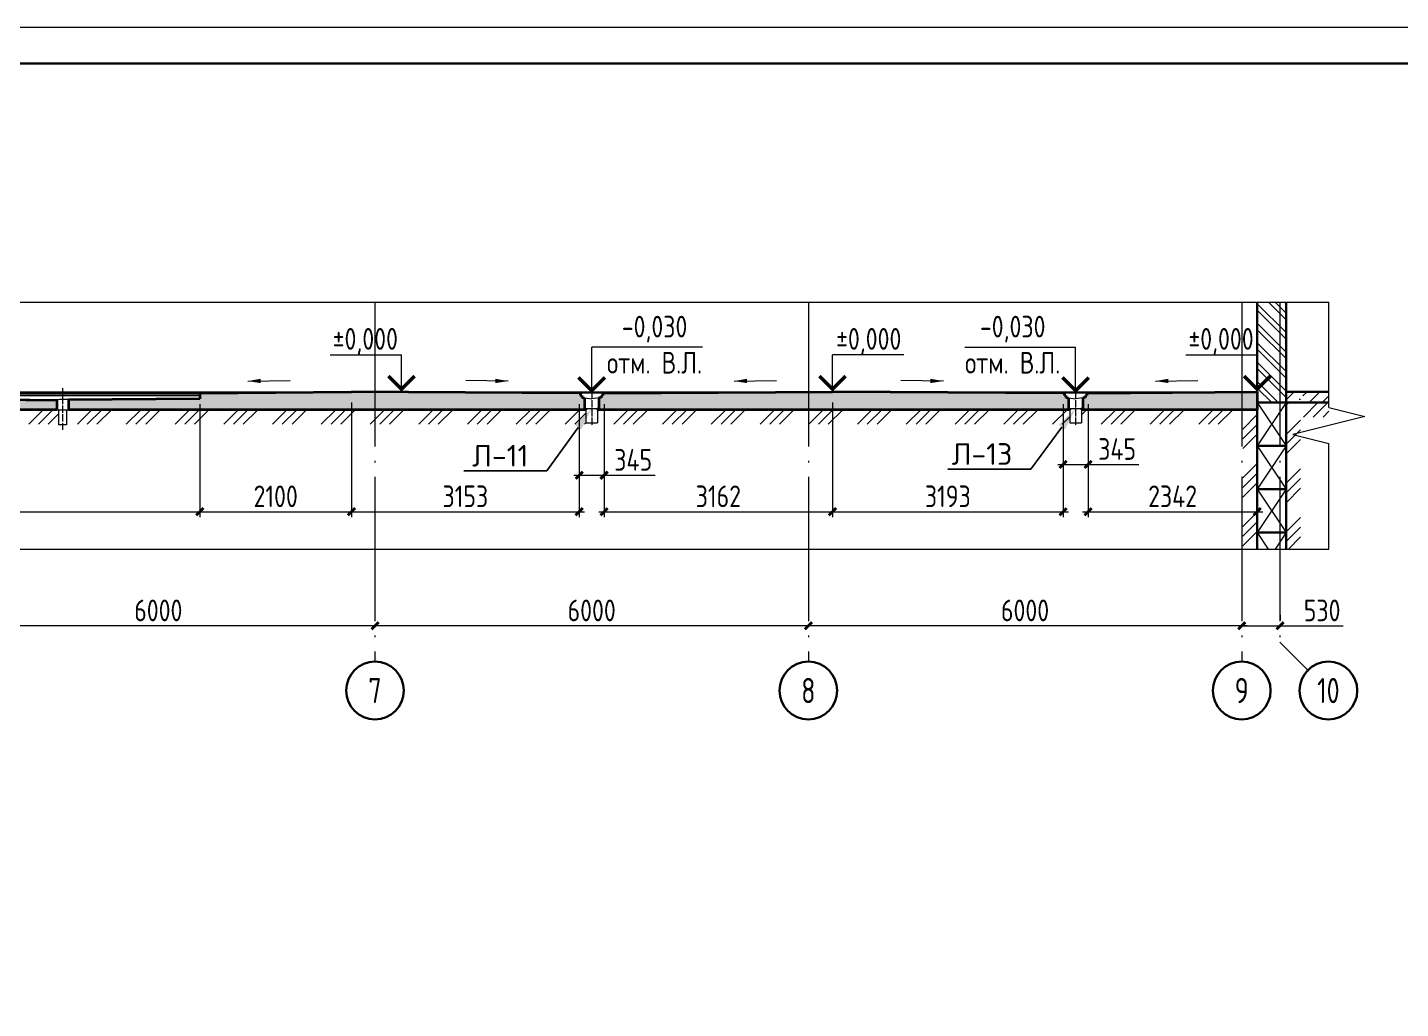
# Model space of a CAD drawing. Extents: x -965262 to 1142518, y -357520 to 71675.
# Drawn here: x 222787 to 241798, y -194279 to -180688 of the extents above; entities that cross this region are included whole.
import ezdxf
from ezdxf import colors
from ezdxf.entities.mleader import LeaderData, LeaderLine
from ezdxf.math import Vec2, Vec3

# ---------------------------------------------------------------- set-up
doc = ezdxf.new("R2010")
doc.units = 0
doc.header["$LTSCALE"] = 10
doc.linetypes.add('DOTE', pattern=[2.42, 2, -0.2, 0.02, -0.2])
doc.layers.get('0').update_dxf_attribs({"linetype": 'CONTINUOUS', "lineweight": 30})
doc.layers.get('Defpoints').update_dxf_attribs({"linetype": 'CONTINUOUS'})
doc.layers.add('DOTE', color=7, linetype='DOTE', lineweight=9)
doc.layers.add('полы', color=3, linetype='CONTINUOUS', lineweight=35)
doc.styles.add('GOST 2.304', font='isocpeur.ttf', dxfattribs={"width": 0.75, "height": 250})
doc.styles.get("Standard").update_dxf_attribs({"font": 'isocpeur.ttf', "height": 300})
doc.styles.add('ГОСТ 2м', font='isocpeur.ttf', dxfattribs={"width": 0.8, "height": 250})
doc.dimstyles.new('ГОСТ 2м', dxfattribs={"dimtxt": 250, "dimasz": 100, "dimexe": 75, "dimexo": 150, "dimgap": 62.5, "dimtad": 1, "dimdec": 0, "dimtxsty": 'ГОСТ 2м', "dimblk": 'ARCHTICK', "dimcen": 150, "dimdle": 75, "dimclrd": 256, "dimclre": 256, "dimclrt": 256, "dimadec": 0, "dimazin": 0, "dimtfac": 1, "dimtdec": 0, "dimtmove": 0, "dimatfit": 3, "dimldrblk": 'OBLIQUE', "dimfxl": 1, "dimlwd": 15, "dimlwe": 15, "dimarcsym": 0})

# ---------------------------------------------------------------- blocks, each defined once
blk = doc.blocks.new('_ArchTick')
at = {"color": 0, "linetype": 'ByBlock', "lineweight": 0, "const_width": 0.4}
blk.add_lwpolyline([(-0.5, -0.5), (0.5, 0.5)], dxfattribs=at)
blk = doc.blocks.new('*D1515')
at = {"lineweight": 15, "transparency": 16777216}
for p, q in [((233599, -188826), (233599, -188901)), ((239599, -188826), (239599, -188901)), ((239674, -188976), (233524, -188976))]:
    blk.add_line(p, q, dxfattribs=at)
at = {"layer": 'Defpoints', "color": 0, "lineweight": 15, "transparency": 16777216}
for p in [(233599, -188976), (233599, -188976), (239599, -188976)]:
    blk.add_point(p, dxfattribs=at)
at = {"lineweight": 15, "transparency": 16777216, "xscale": 100, "yscale": 100, "zscale": 100, "rotation": 180}
blk.add_blockref('_ArchTick', (233599, -188976), dxfattribs=at)
at = {"lineweight": 15, "transparency": 16777216, "xscale": 100, "yscale": 100, "zscale": 100}
blk.add_blockref('_ArchTick', (239599, -188976), dxfattribs=at)
at = {"lineweight": 15, "transparency": 16777216, "insert": (236599, -188764), "char_height": 250, "attachment_point": 5, "style": 'ГОСТ 2м'}
blk.add_mtext('{\\H1.2x;6000}', dxfattribs=at)
blk = doc.blocks.new('_Oblique')
at = {"color": 0, "linetype": 'ByBlock', "lineweight": -2}
blk.add_line((-0.5, -0.5), (0.5, 0.5), dxfattribs=at)
blk = doc.blocks.new('*D1516')
at = {"lineweight": 15, "transparency": 16777216}
for p, q in [((227599, -188826), (227599, -188901)), ((233599, -188826), (233599, -188901)), ((233674, -188976), (227524, -188976))]:
    blk.add_line(p, q, dxfattribs=at)
at = {"layer": 'Defpoints', "color": 0, "lineweight": 15, "transparency": 16777216}
for p in [(227599, -188976), (227599, -188976), (233599, -188976)]:
    blk.add_point(p, dxfattribs=at)
at = {"lineweight": 15, "transparency": 16777216, "xscale": 100, "yscale": 100, "zscale": 100, "rotation": 180}
blk.add_blockref('_ArchTick', (227599, -188976), dxfattribs=at)
at = {"lineweight": 15, "transparency": 16777216, "xscale": 100, "yscale": 100, "zscale": 100}
blk.add_blockref('_ArchTick', (233599, -188976), dxfattribs=at)
at = {"lineweight": 15, "transparency": 16777216, "insert": (230599, -188764), "char_height": 250, "attachment_point": 5, "style": 'ГОСТ 2м'}
blk.add_mtext('{\\H1.2x;6000}', dxfattribs=at)
blk = doc.blocks.new('*D1517')
at = {"lineweight": 15, "transparency": 16777216}
for p, q in [((221599, -188826), (221599, -188901)), ((227599, -188826), (227599, -188901)), ((227674, -188976), (221524, -188976))]:
    blk.add_line(p, q, dxfattribs=at)
at = {"layer": 'Defpoints', "color": 0, "lineweight": 15, "transparency": 16777216}
for p in [(221599, -188976, -3260), (221599, -188976), (227599, -188976)]:
    blk.add_point(p, dxfattribs=at)
at = {"lineweight": 15, "transparency": 16777216, "xscale": 100, "yscale": 100, "zscale": 100, "rotation": 180}
blk.add_blockref('_ArchTick', (221599, -188976), dxfattribs=at)
at = {"lineweight": 15, "transparency": 16777216, "xscale": 100, "yscale": 100, "zscale": 100}
blk.add_blockref('_ArchTick', (227599, -188976), dxfattribs=at)
at = {"lineweight": 15, "transparency": 16777216, "insert": (224599, -188764), "char_height": 250, "attachment_point": 5, "style": 'ГОСТ 2м'}
blk.add_mtext('{\\H1.2x;6000}', dxfattribs=at)
blk = doc.blocks.new('*D1524')
at = {"lineweight": 15, "transparency": 16777216}
for p, q in [((239599, -188826), (239599, -188901)), ((240129, -188826), (240129, -188901)), ((239599, -188976), (240204, -188976)), ((240129, -188976), (241003, -188976))]:
    blk.add_line(p, q, dxfattribs=at)
at = {"layer": 'Defpoints', "color": 0, "lineweight": 15, "transparency": 16777216}
for p in [(239599, -188976), (239599, -188976), (240129, -188976)]:
    blk.add_point(p, dxfattribs=at)
at = {"lineweight": 15, "transparency": 16777216, "xscale": 100, "yscale": 100, "zscale": 100, "rotation": 180}
blk.add_blockref('_ArchTick', (239599, -188976), dxfattribs=at)
at = {"lineweight": 15, "transparency": 16777216, "xscale": 100, "yscale": 100, "zscale": 100}
blk.add_blockref('_ArchTick', (240129, -188976), dxfattribs=at)
at = {"lineweight": 15, "transparency": 16777216, "insert": (240712, -188764), "char_height": 250, "attachment_point": 5, "style": 'ГОСТ 2м'}
blk.add_mtext('{\\H1.2x;530}', dxfattribs=at)
blk = doc.blocks.new('Л-6-1')
at = {"lineweight": 15, "ltscale": 50}
for p, q in [((-878814, 886211), (-860014, 886211)), ((-878814, 886211), (-878814, 886135)), ((-878814, 886201), (-860014, 886201)), ((-878814, 886181), (-860014, 886181)), ((-878814, 886145), (-876914, 886126)), ((-878814, 886135), (-876994, 886117)), ((-876914, 886211), (-876914, 886126, 3)), ((-874414, 886151), (-876914, 886126)), ((-874414, 886141), (-876834, 886117)), ((-874414, 886211), (-874414, 886141)), ((-874414, 886151), (-871914, 886126)), ((-874414, 886141), (-871994, 886117)), ((-871914, 886211), (-871914, 886126, 3)), ((-869414, 886151), (-871914, 886126)), ((-869414, 886141), (-871834, 886117)), ((-869414, 886211), (-869414, 886141)), ((-869414, 886151), (-866914, 886126)), ((-869414, 886141), (-866994, 886117)), ((-866914, 886211), (-866914, 886126, 3)), ((-864414, 886151), (-866914, 886126)), ((-864414, 886141), (-866834, 886117)), ((-864414, 886211), (-864414, 886141)), ((-864414, 886151), (-861914, 886126)), ((-864414, 886141), (-861994, 886117)), ((-861914, 886211), (-861914, 886126, 3)), ((-860014, 886145), (-861914, 886126)), ((-860014, 886135), (-861834, 886117)), ((-860014, 886211), (-860014, 886135))]:
    blk.add_line(p, q, dxfattribs=at)
at = {"lineweight": 15}
for p, q in [((-876994, 886117), (-876994, 885976)), ((-876834, 886117), (-876834, 885976)), ((-871994, 886117), (-871994, 885976)), ((-871834, 886117), (-871834, 885976)), ((-866994, 886117), (-866994, 885976)), ((-866834, 886117), (-866834, 885976)), ((-861994, 886117), (-861994, 885976)), ((-861834, 886117), (-861834, 885976)), ((-876834, 885976), (-876994, 885976)), ((-876969, 885976), (-876969, 885774)), ((-876859, 885976), (-876859, 885774)), ((-871834, 885976), (-871994, 885976)), ((-871969, 885976), (-871969, 885774)), ((-871859, 885976), (-871859, 885774)), ((-866834, 885976), (-866994, 885976)), ((-866969, 885976), (-866969, 885774)), ((-866859, 885976), (-866859, 885774)), ((-861834, 885976), (-861994, 885976)), ((-861969, 885976), (-861969, 885774)), ((-861859, 885976), (-861859, 885774)), ((-876859, 885774), (-876969, 885774)), ((-871859, 885774), (-871969, 885774)), ((-866859, 885774), (-866969, 885774)), ((-861859, 885774), (-861969, 885774))]:
    blk.add_line(p, q, dxfattribs=at)
for centre in [(-876913, 885741, 3), (-871913, 885741, 3), (-866913, 885741, 3), (-861913, 885741, 3)]:
    blk.add_arc(centre, 385, 78.1378, 102.1487, dxfattribs=at)
at = {"layer": 'DOTE', "ltscale": 5}
for p, q in [((-876914, 886282), (-876914, 885706)), ((-871914, 886282), (-871914, 885706)), ((-866914, 886282), (-866914, 885706)), ((-861914, 886282), (-861914, 885706))]:
    blk.add_line(p, q, dxfattribs=at)
blk = doc.blocks.new('*D1562')
at = {"lineweight": 15, "ltscale": 50, "transparency": 16777216}
for p, q in [((206374, -185905), (206374, -187471)), ((225174, -185905), (225174, -187471)), ((206299, -187396), (225249, -187396))]:
    blk.add_line(p, q, dxfattribs=at)
at = {"layer": 'Defpoints', "color": 0, "lineweight": 15, "ltscale": 50, "transparency": 16777216}
for p in [(206374, -185755, 1451), (225174, -185755, 1451), (225174, -187396)]:
    blk.add_point(p, dxfattribs=at)
at = {"lineweight": 15, "ltscale": 50, "transparency": 16777216, "xscale": 100, "yscale": 100, "zscale": 100, "rotation": 180}
blk.add_blockref('_ArchTick', (206374, -187396), dxfattribs=at)
at = {"lineweight": 15, "ltscale": 50, "transparency": 16777216, "xscale": 100, "yscale": 100, "zscale": 100}
blk.add_blockref('_ArchTick', (225174, -187396), dxfattribs=at)
at = {"lineweight": 15, "ltscale": 50, "transparency": 16777216, "insert": (215774, -187183), "char_height": 250, "attachment_point": 5, "style": 'ГОСТ 2м'}
blk.add_mtext('{\\H1.2x;18800}', dxfattribs=at)
blk = doc.blocks.new('*D1563')
at = {"lineweight": 15, "ltscale": 50, "transparency": 16777216}
for p, q in [((225174, -185905), (225174, -187471)), ((227274, -185885), (227274, -187471)), ((225099, -187396), (227349, -187396))]:
    blk.add_line(p, q, dxfattribs=at)
at = {"layer": 'Defpoints', "color": 0, "lineweight": 15, "ltscale": 50, "transparency": 16777216}
for p in [(225174, -185755, 1451), (227274, -185735, 1451), (227274, -187396)]:
    blk.add_point(p, dxfattribs=at)
at = {"lineweight": 15, "ltscale": 50, "transparency": 16777216, "xscale": 100, "yscale": 100, "zscale": 100, "rotation": 180}
blk.add_blockref('_ArchTick', (225174, -187396), dxfattribs=at)
at = {"lineweight": 15, "ltscale": 50, "transparency": 16777216, "xscale": 100, "yscale": 100, "zscale": 100}
blk.add_blockref('_ArchTick', (227274, -187396), dxfattribs=at)
at = {"lineweight": 15, "ltscale": 50, "transparency": 16777216, "insert": (226224, -187183), "char_height": 250, "attachment_point": 5, "style": 'ГОСТ 2м'}
blk.add_mtext('{\\H1.2x;2100}', dxfattribs=at)
blk = doc.blocks.new('*D1564')
at = {"lineweight": 15, "ltscale": 50, "transparency": 16777216}
for p, q in [((227274, -185885), (227274, -187471)), ((230426, -185905), (230426, -187471)), ((227199, -187396), (230501, -187396))]:
    blk.add_line(p, q, dxfattribs=at)
at = {"layer": 'Defpoints', "color": 0, "lineweight": 15, "ltscale": 50, "transparency": 16777216}
for p in [(227274, -185735, 1451), (230426, -185755, 1451), (230426, -187396)]:
    blk.add_point(p, dxfattribs=at)
at = {"lineweight": 15, "ltscale": 50, "transparency": 16777216, "xscale": 100, "yscale": 100, "zscale": 100, "rotation": 180}
blk.add_blockref('_ArchTick', (227274, -187396), dxfattribs=at)
at = {"lineweight": 15, "ltscale": 50, "transparency": 16777216, "xscale": 100, "yscale": 100, "zscale": 100}
blk.add_blockref('_ArchTick', (230426, -187396), dxfattribs=at)
at = {"lineweight": 15, "ltscale": 50, "transparency": 16777216, "insert": (228850, -187183), "char_height": 250, "attachment_point": 5, "style": 'ГОСТ 2м'}
blk.add_mtext('{\\H1.2x;3153}', dxfattribs=at)
blk = doc.blocks.new('*D1565')
at = {"lineweight": 15, "ltscale": 50, "transparency": 16777216}
for p, q in [((230771, -185905), (230771, -187471)), ((233934, -185885), (233934, -187471)), ((230696, -187396), (234009, -187396))]:
    blk.add_line(p, q, dxfattribs=at)
at = {"layer": 'Defpoints', "color": 0, "lineweight": 15, "ltscale": 50, "transparency": 16777216}
for p in [(230771, -185755, 1451), (233934, -185735, 1451), (233934, -187396)]:
    blk.add_point(p, dxfattribs=at)
at = {"lineweight": 15, "ltscale": 50, "transparency": 16777216, "xscale": 100, "yscale": 100, "zscale": 100, "rotation": 180}
blk.add_blockref('_ArchTick', (230771, -187396), dxfattribs=at)
at = {"lineweight": 15, "ltscale": 50, "transparency": 16777216, "xscale": 100, "yscale": 100, "zscale": 100}
blk.add_blockref('_ArchTick', (233934, -187396), dxfattribs=at)
at = {"lineweight": 15, "ltscale": 50, "transparency": 16777216, "insert": (232353, -187183), "char_height": 250, "attachment_point": 5, "style": 'ГОСТ 2м'}
blk.add_mtext('{\\H1.2x;3162}', dxfattribs=at)
blk = doc.blocks.new('*D1566')
at = {"lineweight": 15, "ltscale": 50, "transparency": 16777216}
for p, q in [((233934, -185885), (233934, -187471)), ((237126, -185905), (237126, -187471)), ((233859, -187396), (237201, -187396))]:
    blk.add_line(p, q, dxfattribs=at)
at = {"layer": 'Defpoints', "color": 0, "lineweight": 15, "ltscale": 50, "transparency": 16777216}
for p in [(233934, -185735, 1451), (237126, -185755, 1451), (237126, -187396)]:
    blk.add_point(p, dxfattribs=at)
at = {"lineweight": 15, "ltscale": 50, "transparency": 16777216, "xscale": 100, "yscale": 100, "zscale": 100, "rotation": 180}
blk.add_blockref('_ArchTick', (233934, -187396), dxfattribs=at)
at = {"lineweight": 15, "ltscale": 50, "transparency": 16777216, "xscale": 100, "yscale": 100, "zscale": 100}
blk.add_blockref('_ArchTick', (237126, -187396), dxfattribs=at)
at = {"lineweight": 15, "ltscale": 50, "transparency": 16777216, "insert": (235530, -187183), "char_height": 250, "attachment_point": 5, "style": 'ГОСТ 2м'}
blk.add_mtext('{\\H1.2x;3193}', dxfattribs=at)
blk = doc.blocks.new('*D1567')
at = {"lineweight": 15, "ltscale": 50, "transparency": 16777216}
for p, q in [((237471, -185905), (237471, -187471)), ((239814, -185885), (239814, -187471)), ((237396, -187396), (239889, -187396))]:
    blk.add_line(p, q, dxfattribs=at)
at = {"layer": 'Defpoints', "color": 0, "lineweight": 15, "ltscale": 50, "transparency": 16777216}
for p in [(237471, -185755, 1451), (239814, -185735, 1451), (239814, -187396)]:
    blk.add_point(p, dxfattribs=at)
at = {"lineweight": 15, "ltscale": 50, "transparency": 16777216, "xscale": 100, "yscale": 100, "zscale": 100, "rotation": 180}
blk.add_blockref('_ArchTick', (237471, -187396), dxfattribs=at)
at = {"lineweight": 15, "ltscale": 50, "transparency": 16777216, "xscale": 100, "yscale": 100, "zscale": 100}
blk.add_blockref('_ArchTick', (239814, -187396), dxfattribs=at)
at = {"lineweight": 15, "ltscale": 50, "transparency": 16777216, "insert": (238642, -187183), "char_height": 250, "attachment_point": 5, "style": 'ГОСТ 2м'}
blk.add_mtext('{\\H1.2x;2342}', dxfattribs=at)
blk = doc.blocks.new('*D1568')
at = {"lineweight": 15, "ltscale": 50, "transparency": 16777216}
for p, q in [((230426, -185905), (230426, -186966)), ((230771, -185905), (230771, -186966)), ((230351, -186891), (230771, -186891)), ((230771, -186891), (231476, -186891))]:
    blk.add_line(p, q, dxfattribs=at)
at = {"layer": 'Defpoints', "color": 0, "lineweight": 15, "ltscale": 50, "transparency": 16777216}
for p in [(230426, -185755, 1772), (230771, -185755, 1772), (230771, -186891)]:
    blk.add_point(p, dxfattribs=at)
at = {"lineweight": 15, "ltscale": 50, "transparency": 16777216, "xscale": 100, "yscale": 100, "zscale": 100, "rotation": 180}
blk.add_blockref('_ArchTick', (230426, -186891), dxfattribs=at)
at = {"lineweight": 15, "ltscale": 50, "transparency": 16777216, "xscale": 100, "yscale": 100, "zscale": 100}
blk.add_blockref('_ArchTick', (230771, -186891), dxfattribs=at)
at = {"lineweight": 15, "ltscale": 50, "transparency": 16777216, "insert": (231174, -186678), "char_height": 250, "attachment_point": 5, "style": 'ГОСТ 2м'}
blk.add_mtext('{\\H1.2x;345}', dxfattribs=at)
blk = doc.blocks.new('*D1569')
at = {"lineweight": 15, "ltscale": 50, "transparency": 16777216}
for p, q in [((237126, -185905), (237126, -186816)), ((237471, -185905), (237471, -186816)), ((237051, -186741), (237471, -186741)), ((237471, -186741), (238176, -186741))]:
    blk.add_line(p, q, dxfattribs=at)
at = {"layer": 'Defpoints', "color": 0, "lineweight": 15, "ltscale": 50, "transparency": 16777216}
for p in [(237126, -185755, 1772), (237471, -185755, 1772), (237471, -186741)]:
    blk.add_point(p, dxfattribs=at)
at = {"lineweight": 15, "ltscale": 50, "transparency": 16777216, "xscale": 100, "yscale": 100, "zscale": 100, "rotation": 180}
blk.add_blockref('_ArchTick', (237126, -186741), dxfattribs=at)
at = {"lineweight": 15, "ltscale": 50, "transparency": 16777216, "xscale": 100, "yscale": 100, "zscale": 100}
blk.add_blockref('_ArchTick', (237471, -186741), dxfattribs=at)
at = {"lineweight": 15, "ltscale": 50, "transparency": 16777216, "insert": (237874, -186528), "char_height": 250, "attachment_point": 5, "style": 'ГОСТ 2м'}
blk.add_mtext('{\\H1.2x;345}', dxfattribs=at)

msp = doc.modelspace()

# ---------------------------------------------------------------- hatches: boundary and pattern name
at = {"lineweight": 15, "ltscale": 50}
h = msp.add_hatch(dxfattribs=at)
h.set_pattern_fill('ANSI32', color=256, scale=20, angle=90, style=0)
h.set_pattern_definition([(135, (979706.98, -1223811.33), (-134.703842, -134.703842), []), (135, (979706.98, -1223721.53), (-134.703842, -134.703842), [])])
h.paths.add_polyline_path([(240128.6, -184492.7), (239813.6, -184492.7), (239813.6, -185884.8), (240128.6, -185884.8)])
h.paths.add_polyline_path([(240213.6, -184492.7), (240128.6, -184492.7), (240128.6, -185884.8), (240213.6, -185884.8)])
h = msp.add_hatch(dxfattribs=at)
h.set_pattern_fill('MCSHATCHBG', color=256, scale=30, style=0, pattern_type=2)
h.set_pattern_definition([(45, (240805.04, -185734.75), (-337.5, 337.5), []), (45, (240940.04, -185734.75), (-337.5, 337.5), []), (45, (240400.04, -185734.75), (-337.5, 337.5), [])])
h.paths.add_polyline_path([(185088.6, -187913.9), (185088.6, -186934.8), (184595.8, -186934.8), (184595.8, -186734.8), (185288.6, -186734.8), (185288.6, -187913.9)])
h.paths.add_polyline_path([(185588.6, -187913.9), (185588.6, -185984.8), (208194.3, -185984.8), (208194.3, -185990.7), (208219.3, -185990.7), (208219.3, -186184.8), (185788.6, -186184.8), (185788.6, -187913.9), (185598.6, -187913.9)])
h.paths.add_polyline_path([(208329.3, -186184.8), (208329.3, -185990.7), (208354.3, -185990.7), (208354.3, -185984.8), (213194.3, -185984.8), (213194.3, -185990.7), (213219.3, -185990.7), (213219.3, -186184.8)])
h.paths.add_polyline_path([(213329.3, -186184.8), (213329.3, -185990.7), (213354.3, -185990.7), (213354.3, -185984.8), (218194.3, -185984.8), (218194.3, -185990.7), (218219.3, -185990.7), (218219.3, -186184.8)])
h.paths.add_polyline_path([(218329.3, -186184.8), (218329.3, -185990.7), (218354.3, -185990.7), (218354.3, -185984.8), (223194.3, -185984.8), (223194.3, -185990.7), (223219.3, -185990.7), (223219.3, -186184.8), (218329.3, -186184.8)])
h.paths.add_polyline_path([(223329.3, -186184.5), (223329.3, -185990.7), (223354.3, -185990.7), (223354.3, -185984.8), (230518.8, -185984.8), (230518.8, -186184.8), (223329.3, -186184.8)])
h.paths.add_polyline_path([(230678.8, -186184.8), (230678.8, -185984.8), (237218.8, -185984.8), (237218.8, -186184.8), (230678.8, -186184.8)])
h.paths.add_polyline_path([(237378.8, -186184.8), (237378.8, -185984.8), (239813.6, -185984.8), (239813.6, -187913.9), (239613.6, -187913.9), (239613.6, -186184.8), (237378.8, -186184.8)])
h.paths.add_polyline_path([(240213.6, -187913.9), (240213.6, -185884.8), (240805, -185884.8), (240805, -186084.8), (240413.6, -186084.8), (240413.6, -187913.9)])
h.paths.add_polyline_path([(240805, -185884.8), (240805, -185884.8), (240805, -186084.8), (240805, -186084.8)])
h = msp.add_hatch(dxfattribs=at)
h.set_pattern_fill('ANSI35', color=256, scale=40, style=0)
h.set_pattern_definition([(45, (-2733454.96, -38335.16), (-179.605122, 179.605122), []), (45, (-2733275.35, -38335.16), (-179.605122, 179.605122), [317.5, -63.5, 0, -63.5])])
h.paths.add_polyline_path([(240805, -185734.8), (240805, -185734.8), (240805, -185884.8), (240805, -185884.8)])
h.paths.add_polyline_path([(240805, -185734.8), (240213.6, -185734.8), (240213.6, -185884.8), (240805, -185884.8)])
at = {"layer": 'полы', "lineweight": 15, "ltscale": 50}
h = msp.add_hatch(dxfattribs=at)
h.set_pattern_fill('ANSI35', color=256, scale=40, angle=90, style=0)
h.set_pattern_definition([(135, (-2733454.96, -38335.16), (-179.605122, -179.605122), []), (135, (-2733454.96, -38155.55), (-179.605122, -179.605122), [317.5, -63.5, 0, -63.5])])
h.paths.add_polyline_path([(239813.6, -185734.8), (237471.3, -185754.8), (237471.3, -185764.8), (237453.8, -185764.8), (237453.8, -185784.8), (237433.8, -185784.8), (237433.8, -185814.8), (237398.8, -185818.9), (237398.8, -185965.3), (237378.8, -185965.3), (237378.8, -185984.8), (239813.6, -185984.8)])
h.paths.add_polyline_path([(237198.8, -185818.9), (237163.8, -185814.8), (237163.8, -185784.8), (237143.8, -185784.8), (237143.8, -185764.8), (237126.3, -185764.8), (237126.3, -185754.8), (233933.8, -185734.8), (230771.3, -185754.8), (230771.3, -185764.8), (230753.8, -185764.8), (230753.8, -185784.8), (230733.8, -185784.8), (230733.8, -185814.8), (230698.8, -185818.9), (230698.8, -185965.3), (230678.8, -185965.3), (230678.8, -185984.8), (237218.8, -185984.8), (237218.8, -185965.3), (237198.8, -185965.3)])
h.paths.add_polyline_path([(230498.8, -185818.9), (230463.8, -185814.8), (230463.8, -185784.8), (230443.8, -185784.8), (230443.8, -185764.8), (230426.3, -185764.8), (230426.3, -185754.8), (227273.8, -185734.8), (225174.3, -185754.8), (225174.3, -185830.8), (223354.3, -185848.8), (223354.3, -185984.8), (230518.8, -185984.8), (230518.8, -185965.3), (230498.8, -185965.3)])
h.paths.add_polyline_path([(223194.3, -185849.4), (220774.3, -185824.8), (218354.3, -185849), (218354.3, -185984.8), (223194.3, -185984.8)])
h.paths.add_polyline_path([(218194.3, -185849.4), (215774.3, -185824.8), (213354.3, -185849), (213354.3, -185984.8), (218194.3, -185984.8)])
h.paths.add_polyline_path([(213194.3, -185849), (210774.3, -185824.8), (208354.3, -185849), (208354.3, -185984.8), (213194.3, -185984.8)])
h.paths.add_polyline_path([(208194.3, -185849.4), (206374.3, -185830.8), (206374.3, -185754.8), (204033.8, -185734.8), (185288.6, -185734.8), (185288.6, -185884.8), (185588.6, -185884.8), (185588.6, -185984.8), (208194.3, -185984.8)])

# ---------------------------------------------------------------- linework, layer by layer
at = {"color": 5, "lineweight": 15, "ltscale": 10, "extrusion": (-1.22465e-16, -1, 0)}
for p, q in [((212950.4, -184492.7, 9801.8), (240805, -184492.7, 9801.8)), ((212950.4, -187913.9, 9801.8), (240805, -187913.9, 9801.8))]:
    msp.add_line(p, q, dxfattribs=at)
at = {"ltscale": 50}
for p, q in [((239813.6, -184492.7, 11253.1), (239813.6, -185884.8, 11253.1)), ((240213.6, -184492.7, 11253.1), (240213.6, -185884.8, 11253.1)), ((239813.6, -185884.8, 11253.1), (240213.6, -185884.8, 11253.1)), ((239813.6, -185884.8, 11253.1), (239813.6, -187913.9, 9801.8)), ((240805, -185734.8, 9801.8), (240213.6, -185734.8, 9801.8)), ((240213.6, -185884.8, 11253.1), (240213.6, -187913.9, 9801.8)), ((240805, -185884.8, 9801.8), (240213.6, -185884.8, 9801.8)), ((239813.6, -186484.8, 11253.1), (240213.6, -186484.8, 11253.1)), ((239813.6, -187084.8, 11253.1), (240213.6, -187084.8, 11253.1)), ((239813.6, -187684.8, 11253.1), (240213.6, -187684.8, 11253.1))]:
    msp.add_line(p, q, dxfattribs=at)
at = {"color": 5, "lineweight": 15, "ltscale": 100}
for p, q in [((240805, -185953.3, 9801.8), (240805, -184492.7, 9801.8)), ((240805, -187913.9, 9801.8), (240805, -186453.3, 9801.8))]:
    msp.add_line(p, q, dxfattribs=at)
at = {"lineweight": 15}
for p, q in [((230598.8, -185754.8, 11253.1), (230598.8, -185115.1, 11253.1)), ((237298.8, -185754.8, 11253.1), (237298.8, -185115.1, 11253.1)), ((227966.1, -185734.8, 11253.1), (227966.1, -185221.7, 11253.1)), ((233933.8, -185734.8, 11253.1), (233933.8, -185221.7, 11253.1)), ((239813.6, -185734.8, 11253.1), (239813.6, -185221.7, 11253.1)), ((230498.8, -185818.9, 11253.1), (230498.8, -185965.3, 11253.1)), ((230698.8, -185818.9, 11253.1), (230698.8, -185965.3, 11253.1)), ((237198.8, -185818.9, 11253.1), (237198.8, -185965.3, 11253.1)), ((237398.8, -185818.9, 11253.1), (237398.8, -185965.3, 11253.1)), ((239813.6, -185884.8, 9801.8), (240213.6, -186484.8, 11253.1)), ((240213.6, -185884.8, 9801.8), (239813.6, -186484.8, 11253.1)), ((230498.8, -185965.3, 11253.1), (230698.8, -185965.3, 11253.1)), ((230518.8, -185965.3, 11253.1), (230518.8, -186165.3, 11253.1)), ((230678.8, -185965.3, 11253.1), (230678.8, -186165.3, 11253.1)), ((237198.8, -185965.3, 11253.1), (237398.8, -185965.3, 11253.1)), ((237218.8, -185965.3, 11253.1), (237218.8, -186165.3, 11253.1)), ((237378.8, -185965.3, 11253.1), (237378.8, -186165.3, 11253.1)), ((230518.8, -186165.3, 11253.1), (230678.8, -186165.3, 11253.1)), ((237218.8, -186165.3, 11253.1), (237378.8, -186165.3, 11253.1)), ((239813.6, -186484.8, 11253.1), (240213.6, -187084.8, 12704.4)), ((240213.6, -186484.8, 11253.1), (239813.6, -187084.8, 12704.4)), ((239813.6, -187084.8, 11253.1), (240213.6, -187684.8, 12704.4)), ((240213.6, -187084.8, 11253.1), (239813.6, -187684.8, 12704.4)), ((239813.6, -187684.8, 12704.4), (239966.4, -187913.9, 13258.6)), ((240213.6, -187684.8, 12704.4), (240060.8, -187913.9, 13258.6))]:
    msp.add_line(p, q, dxfattribs=at)
at = {"lineweight": 15, "ltscale": 0.3}
for p, q in [((232132.4, -185115.1, 11253.1), (230598.8, -185115.1, 11253.1)), ((235765.2, -185115.1, 11253.1), (237298.8, -185115.1, 11253.1)), ((226977.5, -185221.7, 11253.1), (227966.1, -185221.7, 11253.1)), ((234922.4, -185221.7, 11253.1), (233933.8, -185221.7, 11253.1)), ((238825.1, -185221.7, 11253.1), (239813.6, -185221.7, 11253.1))]:
    msp.add_line(p, q, dxfattribs=at)
at = {"lineweight": 15, "ltscale": 50}
for p, q in [((225836.7, -185586.9, 8314.4), (226424.7, -185580.1, 8314.4)), ((229444.9, -185586.9, 8314.4), (228856.9, -185580.1, 8314.4)), ((232569.8, -185586.9, 8314.4), (233157.8, -185580.1, 8314.4)), ((235468.5, -185586.9, 8314.4), (234880.5, -185580.1, 8314.4)), ((238403.3, -185586.9, 8314.4), (238991.3, -185580.1, 8314.4)), ((230426.3, -185754.8, 11253.1), (230426.3, -185764.8, 11253.1)), ((230443.8, -185764.8, 11253.1), (230443.8, -185784.8, 11253.1)), ((230463.8, -185784.8, 11253.1), (230463.8, -185814.8, 11253.1)), ((230733.8, -185784.8, 11253.1), (230733.8, -185814.8, 11253.1)), ((230753.8, -185764.8, 11253.1), (230753.8, -185784.8, 11253.1)), ((230771.3, -185754.8, 11253.1), (230771.3, -185764.8, 11253.1)), ((237126.3, -185754.8, 11253.1), (237126.3, -185764.8, 11253.1)), ((237143.8, -185764.8, 11253.1), (237143.8, -185784.8, 11253.1)), ((237163.8, -185784.8, 11253.1), (237163.8, -185814.8, 11253.1)), ((237433.8, -185784.8, 11253.1), (237433.8, -185814.8, 11253.1)), ((237453.8, -185764.8, 11253.1), (237453.8, -185784.8, 11253.1)), ((237471.3, -185754.8, 11253.1), (237471.3, -185764.8, 11253.1))]:
    msp.add_line(p, q, dxfattribs=at)
at = {"lineweight": 15, "ltscale": 10}
for p, q in [((230443.8, -185764.8, 11253.1), (230426.3, -185764.8, 11253.1)), ((230443.8, -185784.8, 11253.1), (230463.8, -185784.8, 11253.1)), ((230753.8, -185784.8, 11253.1), (230733.8, -185784.8, 11253.1)), ((230771.3, -185764.8, 11253.1), (230753.8, -185764.8, 11253.1)), ((237143.8, -185764.8, 11253.1), (237126.3, -185764.8, 11253.1)), ((237143.8, -185784.8, 11253.1), (237163.8, -185784.8, 11253.1)), ((237453.8, -185784.8, 11253.1), (237433.8, -185784.8, 11253.1)), ((237471.3, -185764.8, 11253.1), (237453.8, -185764.8, 11253.1))]:
    msp.add_line(p, q, dxfattribs=at)
at = {"lineweight": 15, "ltscale": 2.5}
for p, q in [((230463.8, -185814.8, 11253.1), (230598.8, -185830.6, 11253.1)), ((230733.8, -185814.8, 11253.1), (230598.8, -185830.6, 11253.1)), ((237163.8, -185814.8, 11253.1), (237298.8, -185830.6, 11253.1)), ((237433.8, -185814.8, 11253.1), (237298.8, -185830.6, 11253.1))]:
    msp.add_line(p, q, dxfattribs=at)
at = {"lineweight": 15, "elevation": 9801.8}
msp.add_lwpolyline([(265267.6, -180687.8), (179667.6, -180687.8), (179667.6, -240087.8), (265267.6, -240087.8)], close=True, dxfattribs=at)
at = {"elevation": 9801.8}
msp.add_lwpolyline([(264767.6, -181187.8), (181667.6, -181187.8), (181667.6, -239587.8), (264767.6, -239587.8)], close=True, dxfattribs=at)
at = {"lineweight": 15, "const_width": 50, "elevation": 11253.1}
for points in [[(227783.8, -185517.1), (227966.1, -185699.4), (228148.4, -185517.1)], [(230781.1, -185537.1), (230598.8, -185719.4), (230416.5, -185537.1)], [(234116.1, -185517.1), (233933.8, -185699.4), (233751.5, -185517.1)], [(237116.5, -185537.1), (237298.8, -185719.4), (237481.1, -185537.1)], [(239631.3, -185517.1), (239813.6, -185699.4), (239995.9, -185517.1)]]:
    msp.add_lwpolyline(points, dxfattribs=at)
at = {"lineweight": 15, "ltscale": 100, "extrusion": (0, 1, 0), "elevation": -185754.8}
for points in [[(-230771.3, 11253.1), (-230426.3, 11253.1)], [(-237471.3, 11253.1), (-237126.3, 11253.1)]]:
    msp.add_lwpolyline(points, dxfattribs=at)
at = {"color": 5, "lineweight": 15, "ltscale": 10, "elevation": 9801.8}
for points in [[(241305, -186078.3), (240305, -186328.3)], [(240805, -185953.3), (241305, -186078.3)], [(240305, -186328.3), (240805, -186453.3)]]:
    msp.add_lwpolyline(points, dxfattribs=at)
at = {"lineweight": 15, "ltscale": 50}
for points in [[(226017, -185614.6, 8314.4), (226016.3, -185554.6, 8314.4), (225836.7, -185586.9, 8314.4)], [(229264.5, -185614.6, 8314.4), (229265.3, -185554.6, 8314.4), (229444.9, -185586.9, 8314.4)], [(232750.1, -185614.6, 8314.4), (232749.4, -185554.6, 8314.4), (232569.8, -185586.9, 8314.4)], [(235288.1, -185614.6, 8314.4), (235288.9, -185554.6, 8314.4), (235468.5, -185586.9, 8314.4)], [(238583.7, -185614.6, 8314.4), (238582.9, -185554.6, 8314.4), (238403.3, -185586.9, 8314.4)]]:
    msp.add_solid(points, dxfattribs=at)
at = {"layer": 'DOTE', "color": 7, "ltscale": 100, "extrusion": (0, -1, 0)}
for p, q in [((227598.6, -184492.7, 9801.8), (227598.6, -189468.6, 9801.8)), ((233598.6, -184492.7, 9801.8), (233598.6, -189468.6, 9801.8)), ((239598.6, -184492.7, 9801.8), (239598.6, -189468.6, 9801.8)), ((240128.6, -184492.7, 9801.8), (240128.6, -189203.7, 9801.8))]:
    msp.add_line(p, q, dxfattribs=at)
at = {"layer": 'DOTE', "ltscale": 5}
for p, q in [((230598.8, -185731.5, 11253.1), (230598.8, -186205.1, 11253.1)), ((237298.8, -185731.5, 11253.1), (237298.8, -186205.1, 11253.1))]:
    msp.add_line(p, q, dxfattribs=at)
at = {"layer": 'DOTE', "color": 7, "ltscale": 100}
msp.add_line((240128.6, -189203.7, 9801.8), (240528.8, -189603.9, 9801.8), dxfattribs=at)
at = {"layer": 'DOTE', "color": 7, "linetype": 'Continuous', "lineweight": 30}
for centre in [(227598.6, -189873.7, 9801.8), (233598.6, -189873.7, 9801.8), (239598.6, -189873.7, 9801.8), (240798.6, -189873.7, 9801.8)]:
    msp.add_circle(centre, 400, dxfattribs=at)
at = {"layer": 'полы', "lineweight": 0, "ltscale": 50}
msp.add_line((204033.8, -185734.8, 8816.3), (239813.6, -185734.8, 11253.1), dxfattribs=at)
at = {"layer": 'полы', "ltscale": 50}
for p, q in [((220774.3, -185824.8, 11253.1), (223194.3, -185849.4, 11253.1)), ((223194.3, -185849.4, 11253.1), (223194.3, -185984.8, 13061.6)), ((225174.3, -185830.8, 11253.1), (223354.3, -185848.8, 11253.1)), ((223354.3, -185848.8, 11253.1), (223354.3, -185984.8, 13061.6)), ((225174.3, -185754.8, 11253.1), (227273.8, -185734.8, 11253.1)), ((225174.3, -185754.8, 11253.1), (225174.3, -185830.8, 11253.1)), ((230426.3, -185754.8, 11253.1), (227273.8, -185734.8, 11253.1)), ((230426.3, -185754.8, 11253.1), (230426.3, -185764.8, 11253.1)), ((230426.3, -185764.8, 11253.1), (230443.8, -185764.8, 11253.1)), ((230443.8, -185764.8, 11253.1), (230443.8, -185784.8, 11253.1)), ((230443.8, -185784.8, 11253.1), (230463.8, -185784.8, 11253.1)), ((230463.8, -185784.8, 11253.1), (230463.8, -185814.8, 11253.1)), ((230463.8, -185814.8, 11253.1), (230498.8, -185818.9, 11253.1)), ((230498.8, -185818.9, 11253.1), (230498.8, -185965.3, 11253.1)), ((230733.8, -185814.8, 11253.1), (230698.8, -185818.9, 11253.1)), ((230698.8, -185818.9, 11253.1), (230698.8, -185965.3, 11253.1)), ((230753.8, -185784.8, 11253.1), (230733.8, -185784.8, 11253.1)), ((230733.8, -185784.8, 11253.1), (230733.8, -185814.8, 11253.1)), ((230771.3, -185764.8, 11253.1), (230753.8, -185764.8, 11253.1)), ((230753.8, -185764.8, 11253.1), (230753.8, -185784.8, 11253.1)), ((230771.3, -185754.8, 11253.1), (233933.8, -185734.8, 11253.1)), ((230771.3, -185754.8, 11253.1), (230771.3, -185764.8, 11253.1)), ((237126.3, -185754.8, 11253.1), (233933.8, -185734.8, 11253.1)), ((237126.3, -185754.8, 11253.1), (237126.3, -185764.8, 11253.1)), ((237126.3, -185764.8, 11253.1), (237143.8, -185764.8, 11253.1)), ((237143.8, -185764.8, 11253.1), (237143.8, -185784.8, 11253.1)), ((237143.8, -185784.8, 11253.1), (237163.8, -185784.8, 11253.1)), ((237163.8, -185784.8, 11253.1), (237163.8, -185814.8, 11253.1)), ((237163.8, -185814.8, 11253.1), (237198.8, -185818.9, 11253.1)), ((237198.8, -185818.9, 11253.1), (237198.8, -185965.3, 11253.1)), ((237433.8, -185814.8, 11253.1), (237398.8, -185818.9, 11253.1)), ((237398.8, -185818.9, 11253.1), (237398.8, -185965.3, 11253.1)), ((237453.8, -185784.8, 11253.1), (237433.8, -185784.8, 11253.1)), ((237433.8, -185784.8, 11253.1), (237433.8, -185814.8, 11253.1)), ((237471.3, -185764.8, 11253.1), (237453.8, -185764.8, 11253.1)), ((237453.8, -185764.8, 11253.1), (237453.8, -185784.8, 11253.1)), ((237471.3, -185754.8, 11253.1), (239813.6, -185734.8, 11253.1)), ((237471.3, -185754.8, 11253.1), (237471.3, -185764.8, 11253.1)), ((239813.6, -185734.8, 11253.1), (239813.6, -185984.8, 13061.6)), ((223194.3, -185984.8, 13061.6), (218354.3, -185984.8, 13061.6)), ((230518.8, -185984.8, 13061.6), (223354.3, -185984.8, 13061.6)), ((230498.8, -185965.3, 11253.1), (230518.8, -185965.3, 11253.1)), ((230518.8, -185965.3, 11253.1), (230518.8, -185984.8, 13061.6)), ((230698.8, -185965.3, 11253.1), (230678.8, -185965.3, 11253.1)), ((230678.8, -185965.3, 11253.1), (230678.8, -185984.8, 13061.6)), ((237218.8, -185984.8, 13061.6), (230678.8, -185984.8, 13061.6)), ((237198.8, -185965.3, 11253.1), (237218.8, -185965.3, 11253.1)), ((237218.8, -185965.3, 11253.1), (237218.8, -185984.8, 13061.6)), ((237398.8, -185965.3, 11253.1), (237378.8, -185965.3, 11253.1)), ((237378.8, -185965.3, 11253.1), (237378.8, -185984.8, 13061.6)), ((239813.6, -185984.8, 13061.6), (237378.8, -185984.8, 13061.6))]:
    msp.add_line(p, q, dxfattribs=at)

# ---------------------------------------------------------------- block references
msp.add_blockref('Л-6-1', (1085188.2, -1071966.2, 11253.1))

# ---------------------------------------------------------------- texts
at = {"char_height": 300, "attachment_point": 5, "style": 'GOST 2.304'}
for s, insert, width in [('{\\W0.8;-0,030\\Pотм. В.Л.}', (231469.7, -185082.3, 11253.1), 1670.673), ('{\\W0.8;-0,030\\Pотм. В.Л.}', (236428, -185082.3, 11253.1), 1670.673), ('{\\W0.8;%%P0,000}', (227465.1, -185037, 11253.1), 1200), ('{\\W0.8;%%P0,000}', (234434.8, -185037, 11253.1), 1200), ('{\\W0.8;%%P0,000}', (239312.6, -185037, 11253.1), 1200)]:
    msp.add_mtext(s, dxfattribs=dict(at, insert=insert, width=width))
at = {"layer": 'DOTE', "color": 7, "linetype": 'Continuous', "lineweight": 30, "ltscale": 100, "char_height": 350, "width": 800, "attachment_point": 5, "style": 'GOST 2.304'}
for s, insert in [('7', (227598.6, -189873.7, 9801.8)), ('8', (233598.6, -189873.7, 9801.8)), ('9', (239598.6, -189873.7, 9801.8)), ('10', (240798.6, -189873.7, 9801.8))]:
    msp.add_mtext(s, dxfattribs=dict(at, insert=insert))

# ---------------------------------------------------------------- dimensions: what is measured, and where the dimension line sits
at = {"lineweight": 15, "ltscale": 50}
for base, p1, p2, picture, middle in [((225174.3, -187395.7, 9801.8), (206374.3, -185754.8, 11253.1), (225174.3, -185754.8, 11253.1), '*D1562', (215774.3, -187183.2, 9801.8)), ((227273.8139, -187395.6503, 9801.825), (225174.3097, -185754.7531, 11253.115), (227273.8139, -185734.7531, 11253.115), '*D1563', (226224.0618, -187183.1503, 9801.825)), ((230426.3144, -187395.6503, 9801.825), (227273.8139, -185734.7531, 11253.115), (230426.3144, -185754.7531, 11253.115), '*D1564', (228850.0641, -187183.1503, 9801.825)), ((230771.3, -186890.5, 9480.7), (230426.3, -185754.8, 11253.1), (230771.3, -185754.8, 11253.1), '*D1568', (231173.8, -186678, 9480.7)), ((233933.8139, -187395.6503, 9801.825), (230771.3144, -185754.7531, 11253.115), (233933.8139, -185734.7531, 11253.115), '*D1565', (232352.5641, -187183.1503, 9801.825)), ((237126.3144, -187395.6503, 9801.825), (233933.8139, -185734.7531, 11253.115), (237126.3144, -185754.7536, 11253.115), '*D1566', (235530.0641, -187183.1503, 9801.825)), ((237471.3, -186740.5, 9480.7), (237126.3, -185754.8, 11253.1), (237471.3, -185754.8, 11253.1), '*D1569', (237873.8, -186528, 9480.7)), ((239813.6, -187395.7, 9801.8), (237471.3, -185754.8, 11253.1), (239813.6, -185734.8, 11253.1), '*D1567', (238642.5, -187183.2, 9801.8))]:
    dim = msp.add_linear_dim(base=base, p1=p1, p2=p2, text='{\\H1.2x;<>}', dimstyle='ГОСТ 2м', dxfattribs=at)
    dim.commit()
    dim.dimension.update_dxf_attribs({"geometry": picture, "text_midpoint": middle})
at = {"lineweight": 15}
for base, p1, p2, picture, middle in [((221598.6, -188976.4, 13061.6), (227598.6, -188976.4, 13061.6), (221598.6, -188976.4, 9801.8), '*D1517', (224598.6, -188763.9, 13061.6)), ((227598.6, -188976.4, 13061.6), (233598.6, -188976.4, 13061.6), (227598.6, -188976.4, 13061.6), '*D1516', (230598.6, -188763.9, 13061.6)), ((233598.6, -188976.4, 13061.6), (239598.6, -188976.4, 13061.6), (233598.6, -188976.4, 13061.6), '*D1515', (236598.6, -188763.9, 13061.6))]:
    dim = msp.add_linear_dim(base=base, p1=p1, p2=p2, text='{\\H1.2x;<>}', dimstyle='ГОСТ 2м', dxfattribs=at)
    dim.commit()
    dim.dimension.update_dxf_attribs({"geometry": picture, "text_midpoint": middle})
dim = msp.add_linear_dim(base=(239598.6, -188976.4, 13061.6), p1=(240128.6, -188976.4, 13061.6), p2=(239598.6, -188976.4, 13061.6), text='{\\H1.2x;<>}', dimstyle='ГОСТ 2м', dxfattribs=at)
dim.commit()
dim.dimension.update_dxf_attribs({"geometry": '*D1524', "text_midpoint": (240712.3, -188976.4, 13061.6), "dimtype": 160})

# ---------------------------------------------------------------- leaders
at = {"color": 5, "lineweight": 15}
ml = msp.add_multileader_mtext('Standard', dxfattribs=at)
ml.set_content('Л-11', color=5)
ml.set_leader_properties()
ml.build(insert=Vec2(0, 0))
ml.multileader.update_dxf_attribs({"has_text_frame": 1, "text_right_attachment_type": 6, "dogleg_length": 36, "arrow_head_size": 320})
ctx = ml.context
ctx.base_point, ctx.char_height, ctx.arrow_head_size, ctx.landing_gap_size, ctx.plane_origin = Vec3(229016.3, -186621, 11253.1), 300, 320, 16, Vec3(213270.6, -196509.3, 11253.1)
ctx.right_attachment, ctx.text_align_type = 6, 2
notes = []
notes.append((ctx, [(1, (1, 1, 0), (229978.7, -186831, 11253.1), (-1, 0), 240.3, [(0, [(230598.8, -185968.3, 11253.1)], 0, [])])]))
ctx.mtext.insert, ctx.mtext.defined_height, ctx.mtext.alignment, ctx.mtext.flow_direction = Vec3(229722.3, -186471, 11253.1), 8367.2, 3, 5
ml = msp.add_multileader_mtext('Standard', dxfattribs=at)
ml.set_content('Л-13', color=5)
ml.set_leader_properties()
ml.build(insert=Vec2(0, 0))
ml.multileader.update_dxf_attribs({"has_text_frame": 1, "text_right_attachment_type": 6, "dogleg_length": 36, "arrow_head_size": 320})
ctx = ml.context
ctx.base_point, ctx.char_height, ctx.arrow_head_size, ctx.landing_gap_size, ctx.plane_origin = Vec3(235656.3, -186597.2, 11253.1), 300, 320, 16, Vec3(219970.6, -196509.3, 11253.1)
ctx.right_attachment, ctx.text_align_type = 6, 2
notes.append((ctx, [(1, (1, 1, 0), (236678.7, -186807.2, 11253.1), (-1, 0), 240.3, [(0, [(237298.8, -185968.3, 11253.1)], 0, [])])]))
ctx.mtext.insert, ctx.mtext.defined_height, ctx.mtext.alignment, ctx.mtext.flow_direction = Vec3(236422.3, -186447.2, 11253.1), 8365.3, 3, 5
for ctx, leaders in notes:
    for number, flags, end, landing, length, lines in leaders:
        leader = LeaderData()
        leader.index, (leader.has_last_leader_line, leader.has_dogleg_vector, leader.attachment_direction) = number, flags
        leader.last_leader_point, leader.dogleg_vector, leader.dogleg_length = Vec3(end), Vec3(landing), length
        for number, points, colour, breaks in lines:
            line = LeaderLine()
            line.index, line.vertices, line.color, line.breaks = number, Vec3.list(points), colors.encode_raw_color(colour), breaks
            leader.lines.append(line)
        ctx.leaders.append(leader)

doc.saveas('drawing.dxf')
